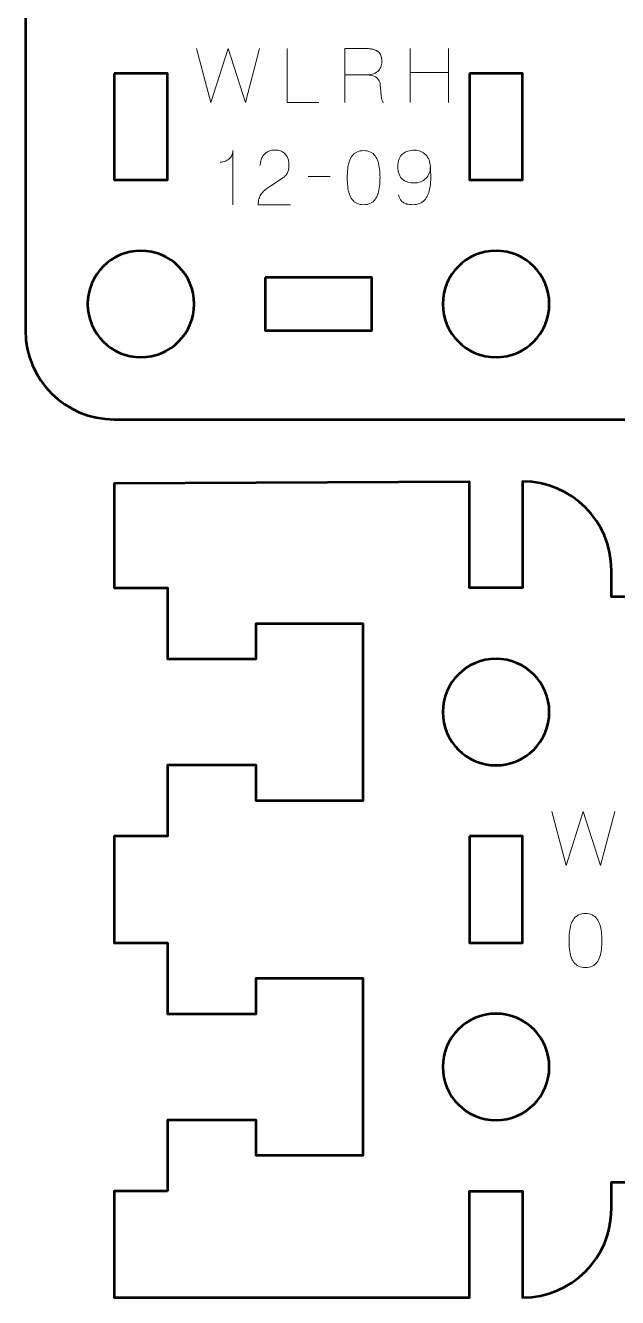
# Model space of a CAD drawing. Header units: centimetres. Extents: x -26.1 to 5.1, y -32.2 to 2.5.
# Drawn here: x -26.15 to -22.82, y -27.33 to -20.15 of the extents above; entities that cross this region are included whole.
import ezdxf

# ---------------------------------------------------------------- set-up
doc = ezdxf.new("R2010")
doc.units = ezdxf.units.CM
doc.header["$MEASUREMENT"] = 0
doc.layers.add('Layer 1', color=7, linetype='Continuous')

msp = doc.modelspace()

# ---------------------------------------------------------------- linework, layer by layer
at = {"layer": 'Layer 1', "color": 114, "lineweight": 53}
for points, knots in [([(-18.15001, -15.07498), (-18.15001, -15.07498), (-18.15001, -5.57495), (-18.15001, -5.57495), (-18.15001, -5.57495), (-18.15001, -5.29798), (-17.92692, -5.07499), (-17.64992, -5.07499), (-17.64992, -5.07499), (-17.64992, -5.07499), (-15.09999, -5.07499), (-15.09999, -5.07499), (-15.09999, -5.07499), (-15.09999, -5.07499), (-15.09999, -8.72499), (-15.09999, -8.72499), (-15.09999, -8.72499), (-15.09999, -9.05631), (-14.83131, -9.32499), (-14.49999, -9.32499), (-14.49999, -9.32499), (-14.16867, -9.32499), (-13.89999, -9.05631), (-13.89999, -8.72499), (-13.89999, -8.72499), (-13.89999, -8.72499), (-13.89999, -5.07499), (-13.89999, -5.07499), (-13.89999, -5.07499), (-13.89999, -5.07499), (-11.34995, -5.07499), (-11.34995, -5.07499), (-11.34995, -5.07499), (-11.07298, -5.07499), (-10.84999, -5.29798), (-10.84999, -5.57495), (-10.84999, -5.57495), (-10.84999, -5.57495), (-10.84999, -15.07498), (-10.84999, -15.07498), (-10.84999, -15.07498), (-10.84999, -15.07498), (-3.34996, -15.07498), (-3.34996, -15.07498), (-3.34996, -15.07498), (-3.07299, -15.07498), (-2.85, -15.29807), (-2.85, -15.57507), (-2.85, -15.57507), (-2.85, -15.57507), (-2.85, -21.87504), (-2.85, -21.87504), (-2.85, -21.87504), (-2.85, -22.15201), (-3.07299, -22.375), (-3.34996, -22.375), (-3.34996, -22.375), (-3.34996, -22.375), (-25.64989, -22.375), (-25.64989, -22.375), (-25.64989, -22.375), (-25.92689, -22.375), (-26.14999, -22.15201), (-26.14999, -21.87504), (-26.14999, -21.87504), (-26.14999, -21.87504), (-26.14999, -15.57507), (-26.14999, -15.57507), (-26.14999, -15.57507), (-26.14999, -15.29807), (-25.92689, -15.07498), (-25.64989, -15.07498), (-25.64989, -15.07498), (-25.64989, -15.07498), (-18.15001, -15.07498), (-18.15001, -15.07498)], [0, 0, 0, 0, 0.0526316, 0.0526316, 0.0526316, 0.0526316, 0.1052632, 0.1052632, 0.1052632, 0.1052632, 0.1578947, 0.1578947, 0.1578947, 0.1578947, 0.2105263, 0.2105263, 0.2105263, 0.2105263, 0.2631579, 0.2631579, 0.2631579, 0.2631579, 0.3157895, 0.3157895, 0.3157895, 0.3157895, 0.3684211, 0.3684211, 0.3684211, 0.3684211, 0.4210526, 0.4210526, 0.4210526, 0.4210526, 0.4736842, 0.4736842, 0.4736842, 0.4736842, 0.5263158, 0.5263158, 0.5263158, 0.5263158, 0.5789474, 0.5789474, 0.5789474, 0.5789474, 0.6315789, 0.6315789, 0.6315789, 0.6315789, 0.6842105, 0.6842105, 0.6842105, 0.6842105, 0.7368421, 0.7368421, 0.7368421, 0.7368421, 0.7894737, 0.7894737, 0.7894737, 0.7894737, 0.8421053, 0.8421053, 0.8421053, 0.8421053, 0.8947368, 0.8947368, 0.8947368, 0.8947368, 0.9473684, 0.9473684, 0.9473684, 0.9473684, 1, 1, 1, 1]), ([(-25.34997, -26.72503), (-25.34997, -26.72503), (-25.34998, -26.32503), (-25.34998, -26.32503), (-25.34998, -26.32503), (-25.34998, -26.32503), (-24.84997, -26.32503), (-24.84997, -26.32503), (-24.84997, -26.32503), (-24.84997, -26.32503), (-24.84996, -26.52503), (-24.84996, -26.52503), (-24.84996, -26.52503), (-24.84996, -26.52503), (-24.24997, -26.52503), (-24.24997, -26.52503), (-24.24997, -26.52503), (-24.24997, -26.1417), (-24.24997, -25.90836), (-24.24997, -25.52503), (-24.24997, -25.52503), (-24.24997, -25.52503), (-24.84996, -25.52503), (-24.84996, -25.52503), (-24.84996, -25.52503), (-24.84996, -25.52503), (-24.84997, -25.72503), (-24.84997, -25.72503), (-24.84997, -25.72503), (-24.84997, -25.72503), (-25.34997, -25.72503), (-25.34997, -25.72503), (-25.34997, -25.72503), (-25.34997, -25.72503), (-25.34997, -25.32503), (-25.34997, -25.32503), (-25.34997, -25.32503), (-25.34997, -25.32503), (-25.64997, -25.32503), (-25.64997, -25.32503), (-25.64997, -25.32503), (-25.64997, -25.32503), (-25.64997, -24.72503), (-25.64997, -24.72503), (-25.64997, -24.72503), (-25.64997, -24.72503), (-25.34997, -24.72503), (-25.34997, -24.72503), (-25.34997, -24.72503), (-25.34997, -24.72503), (-25.34998, -24.32503), (-25.34998, -24.32503), (-25.34998, -24.32503), (-25.34998, -24.32503), (-24.84997, -24.32503), (-24.84997, -24.32503), (-24.84997, -24.32503), (-24.84997, -24.32503), (-24.84996, -24.52503), (-24.84996, -24.52503), (-24.84996, -24.52503), (-24.84996, -24.52503), (-24.24997, -24.52503), (-24.24997, -24.52503), (-24.24997, -24.52503), (-24.24997, -24.1417), (-24.24997, -23.90836), (-24.24997, -23.52503), (-24.24997, -23.52503), (-24.24997, -23.52503), (-24.84996, -23.52503), (-24.84996, -23.52503), (-24.84996, -23.52503), (-24.84996, -23.52503), (-24.84997, -23.72503), (-24.84997, -23.72503), (-24.84997, -23.72503), (-24.84997, -23.72503), (-25.34997, -23.72503), (-25.34997, -23.72503), (-25.34997, -23.72503), (-25.34997, -23.72503), (-25.34997, -23.32503), (-25.34997, -23.32503), (-25.34997, -23.32503), (-25.34997, -23.32503), (-25.64997, -23.32503), (-25.64997, -23.32503), (-25.64997, -23.32503), (-25.64997, -23.32503), (-25.64997, -22.73753), (-25.64997, -22.73753), (-25.64997, -22.73753), (-25.64997, -22.73753), (-23.64997, -22.72691), (-23.64997, -22.72691), (-23.64997, -22.72691), (-23.64997, -22.72691), (-23.64997, -23.32503), (-23.64997, -23.32503), (-23.64997, -23.32503), (-23.64997, -23.32503), (-23.34997, -23.32503), (-23.34997, -23.32503), (-23.34997, -23.32503), (-23.34997, -23.32503), (-23.34997, -22.72503), (-23.34997, -22.72503), (-23.34997, -22.72503), (-23.07388, -22.72503), (-22.84997, -22.94894), (-22.84997, -23.22503), (-22.84997, -23.22503), (-22.84997, -23.22503), (-22.84997, -23.375), (-22.84997, -23.375), (-22.84997, -23.375), (-22.84997, -23.375), (-14.14999, -23.375), (-14.14999, -23.375), (-14.14999, -23.375), (-14.14999, -23.375), (-14.14999, -23.22503), (-14.14999, -23.22503), (-14.14999, -23.22503), (-14.14999, -22.94894), (-13.92608, -22.72503), (-13.64999, -22.72503), (-13.64999, -22.72503), (-13.64999, -22.72503), (-13.64999, -23.32503), (-13.64999, -23.32503), (-13.64999, -23.32503), (-13.64999, -23.32503), (-13.34999, -23.32503), (-13.34999, -23.32503), (-13.34999, -23.32503), (-13.34999, -23.32503), (-13.34999, -22.72503), (-13.34999, -22.72503), (-13.34999, -22.72503), (-13.34999, -22.72503), (-11.64998, -22.72503), (-11.64998, -22.72503), (-11.64998, -22.72503), (-11.64998, -22.72503), (-11.64999, -22.72503), (-11.64999, -22.72503), (-11.64999, -22.72503), (-11.64999, -22.72503), (-11.34999, -22.72503), (-11.34999, -22.72503), (-11.34999, -22.72503), (-11.34999, -22.72503), (-11.34999, -23.32503), (-11.34999, -23.32503), (-11.34999, -23.32503), (-11.34999, -23.32503), (-11.64999, -23.32503), (-11.64999, -23.32503), (-11.64999, -23.32503), (-11.64999, -23.32503), (-11.64998, -23.72503), (-11.64998, -23.72503), (-11.64998, -23.72503), (-11.64998, -23.72503), (-12.14999, -23.72503), (-12.14999, -23.72503), (-12.14999, -23.72503), (-12.14999, -23.72503), (-12.15, -23.52503), (-12.15, -23.52503), (-12.15, -23.52503), (-12.15, -23.52503), (-12.74999, -23.52503), (-12.74999, -23.52503), (-12.74999, -23.52503), (-12.74999, -23.90836), (-12.74999, -24.1417), (-12.74999, -24.52503), (-12.74999, -24.52503), (-12.74999, -24.52503), (-12.15, -24.52503), (-12.15, -24.52503), (-12.15, -24.52503), (-12.15, -24.52503), (-12.14999, -24.32503), (-12.14999, -24.32503), (-12.14999, -24.32503), (-12.14999, -24.32503), (-11.64999, -24.32503), (-11.64999, -24.32503), (-11.64999, -24.32503), (-11.64999, -24.32503), (-11.64999, -24.72503), (-11.64999, -24.72503), (-11.64999, -24.72503), (-11.64999, -24.72503), (-11.34999, -24.72503), (-11.34999, -24.72503), (-11.34999, -24.72503), (-11.34999, -24.72503), (-11.34999, -25.32503), (-11.34999, -25.32503), (-11.34999, -25.32503), (-11.34999, -25.32503), (-11.64999, -25.32503), (-11.64999, -25.32503), (-11.64999, -25.32503), (-11.64999, -25.32503), (-11.64998, -25.72503), (-11.64998, -25.72503), (-11.64998, -25.72503), (-11.64998, -25.72503), (-12.14999, -25.72503), (-12.14999, -25.72503), (-12.14999, -25.72503), (-12.14999, -25.72503), (-12.15, -25.52503), (-12.15, -25.52503), (-12.15, -25.52503), (-12.15, -25.52503), (-12.74999, -25.52503), (-12.74999, -25.52503), (-12.74999, -25.52503), (-12.74999, -25.90836), (-12.74999, -26.1417), (-12.74999, -26.52503), (-12.74999, -26.52503), (-12.74999, -26.52503), (-12.15, -26.52503), (-12.15, -26.52503), (-12.15, -26.52503), (-12.15, -26.52503), (-12.14999, -26.32503), (-12.14999, -26.32503), (-12.14999, -26.32503), (-12.14999, -26.32503), (-11.64999, -26.32503), (-11.64999, -26.32503), (-11.64999, -26.32503), (-11.64999, -26.32503), (-11.64999, -26.72503), (-11.64999, -26.72503), (-11.64999, -26.72503), (-11.64999, -26.72503), (-11.34999, -26.72503), (-11.34999, -26.72503), (-11.34999, -26.72503), (-11.34999, -26.72503), (-11.34999, -27.31253), (-11.34999, -27.31253), (-11.34999, -27.31253), (-11.34999, -27.31253), (-13.34999, -27.32315), (-13.34999, -27.32315), (-13.34999, -27.32315), (-13.34999, -27.32315), (-13.34999, -26.72503), (-13.34999, -26.72503), (-13.34999, -26.72503), (-13.34999, -26.72503), (-13.64999, -26.72503), (-13.64999, -26.72503), (-13.64999, -26.72503), (-13.64999, -26.72503), (-13.64999, -27.32503), (-13.64999, -27.32503), (-13.64999, -27.32503), (-13.92608, -27.32503), (-14.14999, -27.10112), (-14.14999, -26.82503), (-14.14999, -26.82503), (-14.14999, -26.82503), (-14.14999, -26.67498), (-14.14999, -26.67498), (-14.14999, -26.67498), (-14.14999, -26.67498), (-22.84997, -26.67498), (-22.84997, -26.67498), (-22.84997, -26.67498), (-22.84997, -26.67498), (-22.84997, -26.82503), (-22.84997, -26.82503), (-22.84997, -26.82503), (-22.84997, -27.10112), (-23.07388, -27.32503), (-23.34997, -27.32503), (-23.34997, -27.32503), (-23.34997, -27.32503), (-23.34997, -26.72503), (-23.34997, -26.72503), (-23.34997, -26.72503), (-23.34997, -26.72503), (-23.64997, -26.72503), (-23.64997, -26.72503), (-23.64997, -26.72503), (-23.64997, -26.72503), (-23.64997, -27.32503), (-23.64997, -27.32503), (-23.64997, -27.32503), (-23.64997, -27.32503), (-25.34998, -27.32503), (-25.34998, -27.32503), (-25.34998, -27.32503), (-25.34998, -27.32503), (-25.34997, -27.32503), (-25.34997, -27.32503), (-25.34997, -27.32503), (-25.34997, -27.32503), (-25.64997, -27.32503), (-25.64997, -27.32503), (-25.64997, -27.32503), (-25.64997, -27.32503), (-25.64997, -26.72503), (-25.64997, -26.72503), (-25.64997, -26.72503), (-25.64997, -26.72503), (-25.34997, -26.72503), (-25.34997, -26.72503)], [0, 0, 0, 0, 0.0125, 0.0125, 0.0125, 0.0125, 0.025, 0.025, 0.025, 0.025, 0.0375, 0.0375, 0.0375, 0.0375, 0.05, 0.05, 0.05, 0.05, 0.0625, 0.0625, 0.0625, 0.0625, 0.075, 0.075, 0.075, 0.075, 0.0875, 0.0875, 0.0875, 0.0875, 0.1, 0.1, 0.1, 0.1, 0.1125, 0.1125, 0.1125, 0.1125, 0.125, 0.125, 0.125, 0.125, 0.1375, 0.1375, 0.1375, 0.1375, 0.15, 0.15, 0.15, 0.15, 0.1625, 0.1625, 0.1625, 0.1625, 0.175, 0.175, 0.175, 0.175, 0.1875, 0.1875, 0.1875, 0.1875, 0.2, 0.2, 0.2, 0.2, 0.2125, 0.2125, 0.2125, 0.2125, 0.225, 0.225, 0.225, 0.225, 0.2375, 0.2375, 0.2375, 0.2375, 0.25, 0.25, 0.25, 0.25, 0.2625, 0.2625, 0.2625, 0.2625, 0.275, 0.275, 0.275, 0.275, 0.2875, 0.2875, 0.2875, 0.2875, 0.3, 0.3, 0.3, 0.3, 0.3125, 0.3125, 0.3125, 0.3125, 0.325, 0.325, 0.325, 0.325, 0.3375, 0.3375, 0.3375, 0.3375, 0.35, 0.35, 0.35, 0.35, 0.3625, 0.3625, 0.3625, 0.3625, 0.375, 0.375, 0.375, 0.375, 0.3875, 0.3875, 0.3875, 0.3875, 0.4, 0.4, 0.4, 0.4, 0.4125, 0.4125, 0.4125, 0.4125, 0.425, 0.425, 0.425, 0.425, 0.4375, 0.4375, 0.4375, 0.4375, 0.45, 0.45, 0.45, 0.45, 0.4625, 0.4625, 0.4625, 0.4625, 0.475, 0.475, 0.475, 0.475, 0.4875, 0.4875, 0.4875, 0.4875, 0.5, 0.5, 0.5, 0.5, 0.5125, 0.5125, 0.5125, 0.5125, 0.525, 0.525, 0.525, 0.525, 0.5375, 0.5375, 0.5375, 0.5375, 0.55, 0.55, 0.55, 0.55, 0.5625, 0.5625, 0.5625, 0.5625, 0.575, 0.575, 0.575, 0.575, 0.5875, 0.5875, 0.5875, 0.5875, 0.6, 0.6, 0.6, 0.6, 0.6125, 0.6125, 0.6125, 0.6125, 0.625, 0.625, 0.625, 0.625, 0.6375, 0.6375, 0.6375, 0.6375, 0.65, 0.65, 0.65, 0.65, 0.6625, 0.6625, 0.6625, 0.6625, 0.675, 0.675, 0.675, 0.675, 0.6875, 0.6875, 0.6875, 0.6875, 0.7, 0.7, 0.7, 0.7, 0.7125, 0.7125, 0.7125, 0.7125, 0.725, 0.725, 0.725, 0.725, 0.7375, 0.7375, 0.7375, 0.7375, 0.75, 0.75, 0.75, 0.75, 0.7625, 0.7625, 0.7625, 0.7625, 0.775, 0.775, 0.775, 0.775, 0.7875, 0.7875, 0.7875, 0.7875, 0.8, 0.8, 0.8, 0.8, 0.8125, 0.8125, 0.8125, 0.8125, 0.825, 0.825, 0.825, 0.825, 0.8375, 0.8375, 0.8375, 0.8375, 0.85, 0.85, 0.85, 0.85, 0.8625, 0.8625, 0.8625, 0.8625, 0.875, 0.875, 0.875, 0.875, 0.8875, 0.8875, 0.8875, 0.8875, 0.9, 0.9, 0.9, 0.9, 0.9125, 0.9125, 0.9125, 0.9125, 0.925, 0.925, 0.925, 0.925, 0.9375, 0.9375, 0.9375, 0.9375, 0.95, 0.95, 0.95, 0.95, 0.9625, 0.9625, 0.9625, 0.9625, 0.975, 0.975, 0.975, 0.975, 0.9875, 0.9875, 0.9875, 0.9875, 1, 1, 1, 1])]:
    msp.add_open_spline(points, degree=3, knots=knots, dxfattribs=at)
at = {"layer": 'Layer 1', "color": 30, "lineweight": 9}
for points, knots in [([(-25.18596, -20.28467), (-25.18596, -20.28467), (-25.10553, -20.58989), (-25.10553, -20.58989), (-25.10553, -20.58989), (-25.10553, -20.58989), (-25.00859, -20.28467), (-25.00859, -20.28467), (-25.00859, -20.28467), (-25.00859, -20.28467), (-24.91164, -20.58989), (-24.91164, -20.58989), (-24.91164, -20.58989), (-24.91164, -20.58989), (-24.83121, -20.28467), (-24.83121, -20.28467), (-24.83121, -20.28467), (-24.83121, -20.28467), (-24.91164, -20.58989), (-24.91164, -20.58989), (-24.91164, -20.58989), (-24.91164, -20.58989), (-25.00859, -20.28467), (-25.00859, -20.28467), (-25.00859, -20.28467), (-25.00859, -20.28467), (-25.10553, -20.58989), (-25.10553, -20.58989), (-25.10553, -20.58989), (-25.10553, -20.58989), (-25.18596, -20.28467), (-25.18596, -20.28467)], [0, 0, 0, 0, 0.125, 0.125, 0.125, 0.125, 0.25, 0.25, 0.25, 0.25, 0.375, 0.375, 0.375, 0.375, 0.5, 0.5, 0.5, 0.5, 0.625, 0.625, 0.625, 0.625, 0.75, 0.75, 0.75, 0.75, 0.875, 0.875, 0.875, 0.875, 1, 1, 1, 1]), ([(-24.49847, -20.58989), (-24.49847, -20.58989), (-24.67669, -20.58989), (-24.67669, -20.58989), (-24.67669, -20.58989), (-24.67669, -20.58989), (-24.67669, -20.28467), (-24.67669, -20.28467), (-24.67669, -20.28467), (-24.67669, -20.28467), (-24.67669, -20.58989), (-24.67669, -20.58989), (-24.67669, -20.58989), (-24.67669, -20.58989), (-24.49847, -20.58989), (-24.49847, -20.58989)], [0, 0, 0, 0, 0.25, 0.25, 0.25, 0.25, 0.5, 0.5, 0.5, 0.5, 0.75, 0.75, 0.75, 0.75, 1, 1, 1, 1]), ([(-24.35073, -20.58989), (-24.35073, -20.58989), (-24.35073, -20.28467), (-24.35073, -20.28467), (-24.35073, -20.28467), (-24.35073, -20.28467), (-24.23939, -20.28467), (-24.23939, -20.28467), (-24.23939, -20.28467), (-24.22387, -20.28467), (-24.21061, -20.28573), (-24.19967, -20.28777), (-24.19967, -20.28777), (-24.18867, -20.28982), (-24.17956, -20.29278), (-24.17237, -20.29666), (-24.17237, -20.29666), (-24.16517, -20.30054), (-24.15953, -20.30527), (-24.15536, -20.31084), (-24.15536, -20.31084), (-24.15113, -20.31635), (-24.14817, -20.32263), (-24.14626, -20.32961), (-24.14626, -20.32961), (-24.14436, -20.3366), (-24.14323, -20.34415), (-24.14288, -20.3524), (-24.14288, -20.3524), (-24.14238, -20.36277), (-24.14351, -20.37279), (-24.14619, -20.38246), (-24.14619, -20.38246), (-24.14894, -20.39219), (-24.15367, -20.40087), (-24.16037, -20.40863), (-24.16037, -20.40863), (-24.16715, -20.4164), (-24.17625, -20.42253), (-24.18782, -20.42712), (-24.18782, -20.42712), (-24.19939, -20.43164), (-24.21371, -20.43403), (-24.23093, -20.4341), (-24.23093, -20.4341), (-24.23093, -20.4341), (-24.35073, -20.4341), (-24.35073, -20.4341), (-24.35073, -20.4341), (-24.35073, -20.4341), (-24.23093, -20.4341), (-24.23093, -20.4341), (-24.23093, -20.4341), (-24.21407, -20.43403), (-24.19988, -20.43164), (-24.18838, -20.42712), (-24.18838, -20.42712), (-24.17688, -20.42253), (-24.16771, -20.4164), (-24.16087, -20.40863), (-24.16087, -20.40863), (-24.15402, -20.40087), (-24.14923, -20.39219), (-24.1464, -20.38246), (-24.1464, -20.38246), (-24.14358, -20.37279), (-24.14238, -20.36277), (-24.14288, -20.3524), (-24.14288, -20.3524), (-24.1433, -20.3421), (-24.14506, -20.33279), (-24.14817, -20.32446), (-24.14817, -20.32446), (-24.1512, -20.31621), (-24.15628, -20.30908), (-24.16334, -20.30315), (-24.16334, -20.30315), (-24.17039, -20.29723), (-24.18013, -20.29264), (-24.19248, -20.28947), (-24.19248, -20.28947), (-24.20482, -20.28629), (-24.22049, -20.28467), (-24.23939, -20.28467), (-24.23939, -20.28467), (-24.23939, -20.28467), (-24.35073, -20.28467), (-24.35073, -20.28467), (-24.35073, -20.28467), (-24.35073, -20.28467), (-24.35073, -20.58989), (-24.35073, -20.58989)], [0, 0, 0, 0, 0.0434783, 0.0434783, 0.0434783, 0.0434783, 0.0869565, 0.0869565, 0.0869565, 0.0869565, 0.1304348, 0.1304348, 0.1304348, 0.1304348, 0.173913, 0.173913, 0.173913, 0.173913, 0.2173913, 0.2173913, 0.2173913, 0.2173913, 0.2608696, 0.2608696, 0.2608696, 0.2608696, 0.3043478, 0.3043478, 0.3043478, 0.3043478, 0.3478261, 0.3478261, 0.3478261, 0.3478261, 0.3913043, 0.3913043, 0.3913043, 0.3913043, 0.4347826, 0.4347826, 0.4347826, 0.4347826, 0.4782609, 0.4782609, 0.4782609, 0.4782609, 0.5217391, 0.5217391, 0.5217391, 0.5217391, 0.5652174, 0.5652174, 0.5652174, 0.5652174, 0.6086957, 0.6086957, 0.6086957, 0.6086957, 0.6521739, 0.6521739, 0.6521739, 0.6521739, 0.6956522, 0.6956522, 0.6956522, 0.6956522, 0.7391304, 0.7391304, 0.7391304, 0.7391304, 0.7826087, 0.7826087, 0.7826087, 0.7826087, 0.826087, 0.826087, 0.826087, 0.826087, 0.8695652, 0.8695652, 0.8695652, 0.8695652, 0.9130435, 0.9130435, 0.9130435, 0.9130435, 0.9565217, 0.9565217, 0.9565217, 0.9565217, 1, 1, 1, 1]), ([(-23.9837, -20.58989), (-23.9837, -20.58989), (-23.9837, -20.42098), (-23.9837, -20.42098), (-23.9837, -20.42098), (-23.9837, -20.42098), (-23.76823, -20.42098), (-23.76823, -20.42098), (-23.76823, -20.42098), (-23.76823, -20.42098), (-23.76823, -20.58989), (-23.76823, -20.58989), (-23.76823, -20.58989), (-23.76823, -20.58989), (-23.76823, -20.28509), (-23.76823, -20.28509), (-23.76823, -20.28509), (-23.76823, -20.28509), (-23.76823, -20.42098), (-23.76823, -20.42098), (-23.76823, -20.42098), (-23.76823, -20.42098), (-23.9837, -20.42098), (-23.9837, -20.42098), (-23.9837, -20.42098), (-23.9837, -20.42098), (-23.9837, -20.28509), (-23.9837, -20.28509), (-23.9837, -20.28509), (-23.9837, -20.28509), (-23.9837, -20.58989), (-23.9837, -20.58989)], [0, 0, 0, 0, 0.125, 0.125, 0.125, 0.125, 0.25, 0.25, 0.25, 0.25, 0.375, 0.375, 0.375, 0.375, 0.5, 0.5, 0.5, 0.5, 0.625, 0.625, 0.625, 0.625, 0.75, 0.75, 0.75, 0.75, 0.875, 0.875, 0.875, 0.875, 1, 1, 1, 1]), ([(-24.13356, -20.58989), (-24.13638, -20.58784), (-24.1385, -20.58537), (-24.14005, -20.58248), (-24.14005, -20.58248), (-24.14161, -20.57959), (-24.14266, -20.5767), (-24.1433, -20.57387), (-24.1433, -20.57387), (-24.14386, -20.57112), (-24.14415, -20.56879), (-24.14415, -20.56703), (-24.14415, -20.56703), (-24.14415, -20.56703), (-24.15177, -20.48998), (-24.15177, -20.48998), (-24.15177, -20.48998), (-24.15261, -20.47891), (-24.15586, -20.46917), (-24.16143, -20.46084), (-24.16143, -20.46084), (-24.16708, -20.45245), (-24.17512, -20.44596), (-24.1857, -20.44123), (-24.1857, -20.44123), (-24.19622, -20.43657), (-24.20934, -20.43418), (-24.225, -20.4341), (-24.225, -20.4341), (-24.20934, -20.43418), (-24.19622, -20.43657), (-24.1857, -20.44123), (-24.1857, -20.44123), (-24.17512, -20.44596), (-24.16708, -20.45245), (-24.16143, -20.46084), (-24.16143, -20.46084), (-24.15586, -20.46917), (-24.15261, -20.47891), (-24.15177, -20.48998), (-24.15177, -20.48998), (-24.15177, -20.48998), (-24.14415, -20.56703), (-24.14415, -20.56703), (-24.14415, -20.56703), (-24.14415, -20.56879), (-24.14386, -20.57112), (-24.1433, -20.57387), (-24.1433, -20.57387), (-24.14266, -20.5767), (-24.14161, -20.57959), (-24.14005, -20.58248), (-24.14005, -20.58248), (-24.1385, -20.58537), (-24.13638, -20.58784), (-24.13356, -20.58989)], [0, 0, 0, 0, 0.0714286, 0.0714286, 0.0714286, 0.0714286, 0.1428571, 0.1428571, 0.1428571, 0.1428571, 0.2142857, 0.2142857, 0.2142857, 0.2142857, 0.2857143, 0.2857143, 0.2857143, 0.2857143, 0.3571429, 0.3571429, 0.3571429, 0.3571429, 0.4285714, 0.4285714, 0.4285714, 0.4285714, 0.5, 0.5, 0.5, 0.5, 0.5714286, 0.5714286, 0.5714286, 0.5714286, 0.6428571, 0.6428571, 0.6428571, 0.6428571, 0.7142857, 0.7142857, 0.7142857, 0.7142857, 0.7857143, 0.7857143, 0.7857143, 0.7857143, 0.8571429, 0.8571429, 0.8571429, 0.8571429, 0.9285714, 0.9285714, 0.9285714, 0.9285714, 1, 1, 1, 1]), ([(-24.98169, -21.1652), (-24.98169, -21.1652), (-24.98169, -20.85998), (-24.98169, -20.85998), (-24.98169, -20.85998), (-24.98176, -20.87035), (-24.9836, -20.87924), (-24.98713, -20.88665), (-24.98713, -20.88665), (-24.99058, -20.89413), (-24.99517, -20.90027), (-25.00081, -20.9052), (-25.00081, -20.9052), (-25.00646, -20.91014), (-25.01253, -20.91409), (-25.01902, -20.91706), (-25.01902, -20.91706), (-25.02551, -20.91995), (-25.03179, -20.92214), (-25.03786, -20.92348), (-25.03786, -20.92348), (-25.04399, -20.92489), (-25.04922, -20.92574), (-25.05366, -20.92602), (-25.05366, -20.92602), (-25.04922, -20.92574), (-25.04399, -20.92489), (-25.03786, -20.92348), (-25.03786, -20.92348), (-25.03179, -20.92214), (-25.02551, -20.91995), (-25.01902, -20.91706), (-25.01902, -20.91706), (-25.01253, -20.91409), (-25.00646, -20.91014), (-25.00081, -20.9052), (-25.00081, -20.9052), (-24.99517, -20.90027), (-24.99058, -20.89413), (-24.98713, -20.88665), (-24.98713, -20.88665), (-24.9836, -20.87924), (-24.98176, -20.87035), (-24.98169, -20.85998), (-24.98169, -20.85998), (-24.98169, -20.85998), (-24.98169, -21.1652), (-24.98169, -21.1652)], [0, 0, 0, 0, 0.0833333, 0.0833333, 0.0833333, 0.0833333, 0.1666667, 0.1666667, 0.1666667, 0.1666667, 0.25, 0.25, 0.25, 0.25, 0.3333333, 0.3333333, 0.3333333, 0.3333333, 0.4166667, 0.4166667, 0.4166667, 0.4166667, 0.5, 0.5, 0.5, 0.5, 0.5833333, 0.5833333, 0.5833333, 0.5833333, 0.6666667, 0.6666667, 0.6666667, 0.6666667, 0.75, 0.75, 0.75, 0.75, 0.8333333, 0.8333333, 0.8333333, 0.8333333, 0.9166667, 0.9166667, 0.9166667, 0.9166667, 1, 1, 1, 1]), ([(-24.65785, -21.1652), (-24.65785, -21.1652), (-24.83946, -21.1652), (-24.83946, -21.1652), (-24.83946, -21.1652), (-24.83911, -21.15292), (-24.83756, -21.14206), (-24.83494, -21.13274), (-24.83494, -21.13274), (-24.83226, -21.12343), (-24.82867, -21.11525), (-24.82422, -21.10819), (-24.82422, -21.10819), (-24.8197, -21.10114), (-24.81455, -21.09486), (-24.8087, -21.08935), (-24.8087, -21.08935), (-24.80284, -21.08378), (-24.79656, -21.0787), (-24.78979, -21.0739), (-24.78979, -21.0739), (-24.78302, -21.06917), (-24.77603, -21.06445), (-24.76876, -21.05979), (-24.76876, -21.05979), (-24.76876, -21.05979), (-24.69637, -21.01153), (-24.69637, -21.01153), (-24.69637, -21.01153), (-24.68897, -21.00631), (-24.68318, -21.0006), (-24.67909, -20.99446), (-24.67909, -20.99446), (-24.67493, -20.98832), (-24.67203, -20.98183), (-24.67027, -20.97498), (-24.67027, -20.97498), (-24.66858, -20.96821), (-24.66752, -20.96123), (-24.66717, -20.95417), (-24.66717, -20.95417), (-24.66681, -20.94704), (-24.66667, -20.93992), (-24.66674, -20.93279), (-24.66674, -20.93279), (-24.66674, -20.92694), (-24.66752, -20.92066), (-24.66907, -20.91388), (-24.66907, -20.91388), (-24.67069, -20.90718), (-24.67323, -20.90048), (-24.67683, -20.89385), (-24.67683, -20.89385), (-24.68043, -20.88721), (-24.68523, -20.88115), (-24.69122, -20.87564), (-24.69122, -20.87564), (-24.69722, -20.87021), (-24.70463, -20.86584), (-24.71345, -20.86252), (-24.71345, -20.86252), (-24.72227, -20.8592), (-24.73264, -20.85751), (-24.74463, -20.85744), (-24.74463, -20.85744), (-24.7567, -20.85751), (-24.76735, -20.8592), (-24.77653, -20.86245), (-24.77653, -20.86245), (-24.7857, -20.86569), (-24.79353, -20.87021), (-24.80002, -20.87592), (-24.80002, -20.87592), (-24.80651, -20.88164), (-24.81173, -20.88827), (-24.81582, -20.89568), (-24.81582, -20.89568), (-24.81992, -20.90309), (-24.82288, -20.91099), (-24.82478, -20.91932), (-24.82478, -20.91932), (-24.82669, -20.92764), (-24.82761, -20.93611), (-24.82761, -20.94465), (-24.82761, -20.94465), (-24.82761, -20.93611), (-24.82669, -20.92764), (-24.82478, -20.91932), (-24.82478, -20.91932), (-24.82288, -20.91099), (-24.81992, -20.90309), (-24.81582, -20.89568), (-24.81582, -20.89568), (-24.81173, -20.88827), (-24.80651, -20.88164), (-24.80002, -20.87592), (-24.80002, -20.87592), (-24.79353, -20.87021), (-24.7857, -20.86569), (-24.77653, -20.86245), (-24.77653, -20.86245), (-24.76735, -20.8592), (-24.7567, -20.85751), (-24.74463, -20.85744), (-24.74463, -20.85744), (-24.73264, -20.85751), (-24.72227, -20.8592), (-24.71345, -20.86252), (-24.71345, -20.86252), (-24.70463, -20.86584), (-24.69722, -20.87021), (-24.69122, -20.87564), (-24.69122, -20.87564), (-24.68523, -20.88115), (-24.68043, -20.88721), (-24.67683, -20.89385), (-24.67683, -20.89385), (-24.67323, -20.90048), (-24.67069, -20.90718), (-24.66907, -20.91388), (-24.66907, -20.91388), (-24.66752, -20.92066), (-24.66674, -20.92694), (-24.66674, -20.93279), (-24.66674, -20.93279), (-24.66667, -20.93992), (-24.66681, -20.94704), (-24.66717, -20.95417), (-24.66717, -20.95417), (-24.66752, -20.96123), (-24.66858, -20.96821), (-24.67027, -20.97498), (-24.67027, -20.97498), (-24.67203, -20.98183), (-24.67493, -20.98832), (-24.67909, -20.99446), (-24.67909, -20.99446), (-24.68318, -21.0006), (-24.68897, -21.00631), (-24.69637, -21.01153), (-24.69637, -21.01153), (-24.69637, -21.01153), (-24.76876, -21.05979), (-24.76876, -21.05979), (-24.76876, -21.05979), (-24.77603, -21.06445), (-24.78302, -21.06917), (-24.78979, -21.0739), (-24.78979, -21.0739), (-24.79656, -21.0787), (-24.80284, -21.08378), (-24.8087, -21.08935), (-24.8087, -21.08935), (-24.81455, -21.09486), (-24.8197, -21.10114), (-24.82422, -21.10819), (-24.82422, -21.10819), (-24.82867, -21.11525), (-24.83226, -21.12343), (-24.83494, -21.13274), (-24.83494, -21.13274), (-24.83756, -21.14206), (-24.83911, -21.15292), (-24.83946, -21.1652), (-24.83946, -21.1652), (-24.83946, -21.1652), (-24.65785, -21.1652), (-24.65785, -21.1652)], [0, 0, 0, 0, 0.0238095, 0.0238095, 0.0238095, 0.0238095, 0.047619, 0.047619, 0.047619, 0.047619, 0.0714286, 0.0714286, 0.0714286, 0.0714286, 0.0952381, 0.0952381, 0.0952381, 0.0952381, 0.1190476, 0.1190476, 0.1190476, 0.1190476, 0.1428571, 0.1428571, 0.1428571, 0.1428571, 0.1666667, 0.1666667, 0.1666667, 0.1666667, 0.1904762, 0.1904762, 0.1904762, 0.1904762, 0.2142857, 0.2142857, 0.2142857, 0.2142857, 0.2380952, 0.2380952, 0.2380952, 0.2380952, 0.2619048, 0.2619048, 0.2619048, 0.2619048, 0.2857143, 0.2857143, 0.2857143, 0.2857143, 0.3095238, 0.3095238, 0.3095238, 0.3095238, 0.3333333, 0.3333333, 0.3333333, 0.3333333, 0.3571429, 0.3571429, 0.3571429, 0.3571429, 0.3809524, 0.3809524, 0.3809524, 0.3809524, 0.4047619, 0.4047619, 0.4047619, 0.4047619, 0.4285714, 0.4285714, 0.4285714, 0.4285714, 0.452381, 0.452381, 0.452381, 0.452381, 0.4761905, 0.4761905, 0.4761905, 0.4761905, 0.5, 0.5, 0.5, 0.5, 0.5238095, 0.5238095, 0.5238095, 0.5238095, 0.547619, 0.547619, 0.547619, 0.547619, 0.5714286, 0.5714286, 0.5714286, 0.5714286, 0.5952381, 0.5952381, 0.5952381, 0.5952381, 0.6190476, 0.6190476, 0.6190476, 0.6190476, 0.6428571, 0.6428571, 0.6428571, 0.6428571, 0.6666667, 0.6666667, 0.6666667, 0.6666667, 0.6904762, 0.6904762, 0.6904762, 0.6904762, 0.7142857, 0.7142857, 0.7142857, 0.7142857, 0.7380952, 0.7380952, 0.7380952, 0.7380952, 0.7619048, 0.7619048, 0.7619048, 0.7619048, 0.7857143, 0.7857143, 0.7857143, 0.7857143, 0.8095238, 0.8095238, 0.8095238, 0.8095238, 0.8333333, 0.8333333, 0.8333333, 0.8333333, 0.8571429, 0.8571429, 0.8571429, 0.8571429, 0.8809524, 0.8809524, 0.8809524, 0.8809524, 0.9047619, 0.9047619, 0.9047619, 0.9047619, 0.9285714, 0.9285714, 0.9285714, 0.9285714, 0.952381, 0.952381, 0.952381, 0.952381, 0.9761905, 0.9761905, 0.9761905, 0.9761905, 1, 1, 1, 1]), ([(-24.24553, -21.1652), (-24.23072, -21.16513), (-24.21795, -21.16252), (-24.20729, -21.15744), (-24.20729, -21.15744), (-24.19671, -21.15236), (-24.18789, -21.14509), (-24.18084, -21.13585), (-24.18084, -21.13585), (-24.17385, -21.12654), (-24.16835, -21.11553), (-24.16426, -21.10283), (-24.16426, -21.10283), (-24.16023, -21.09013), (-24.15734, -21.07623), (-24.15572, -21.06099), (-24.15572, -21.06099), (-24.15402, -21.04575), (-24.15318, -21.02973), (-24.15325, -21.0128), (-24.15325, -21.0128), (-24.15318, -20.99594), (-24.15402, -20.97992), (-24.15572, -20.96475), (-24.15572, -20.96475), (-24.15734, -20.94958), (-24.16023, -20.93561), (-24.16426, -20.92291), (-24.16426, -20.92291), (-24.16835, -20.91028), (-24.17385, -20.89928), (-24.18084, -20.88989), (-24.18084, -20.88989), (-24.18789, -20.88058), (-24.19671, -20.87331), (-24.20729, -20.86823), (-24.20729, -20.86823), (-24.21795, -20.86308), (-24.23072, -20.86047), (-24.24553, -20.8604), (-24.24553, -20.8604), (-24.26035, -20.86047), (-24.27312, -20.86308), (-24.28378, -20.86823), (-24.28378, -20.86823), (-24.29436, -20.87331), (-24.30318, -20.88058), (-24.31023, -20.88989), (-24.31023, -20.88989), (-24.31722, -20.89928), (-24.32272, -20.91028), (-24.32681, -20.92291), (-24.32681, -20.92291), (-24.33084, -20.93561), (-24.33373, -20.94958), (-24.33535, -20.96475), (-24.33535, -20.96475), (-24.33704, -20.97992), (-24.33789, -20.99594), (-24.33782, -21.0128), (-24.33782, -21.0128), (-24.33789, -21.02973), (-24.33704, -21.04575), (-24.33535, -21.06099), (-24.33535, -21.06099), (-24.33373, -21.07623), (-24.33084, -21.09013), (-24.32681, -21.10283), (-24.32681, -21.10283), (-24.32272, -21.11553), (-24.31722, -21.12654), (-24.31023, -21.13585), (-24.31023, -21.13585), (-24.30318, -21.14509), (-24.29436, -21.15236), (-24.28378, -21.15744), (-24.28378, -21.15744), (-24.27312, -21.16252), (-24.26035, -21.16513), (-24.24553, -21.1652)], [0, 0, 0, 0, 0.05, 0.05, 0.05, 0.05, 0.1, 0.1, 0.1, 0.1, 0.15, 0.15, 0.15, 0.15, 0.2, 0.2, 0.2, 0.2, 0.25, 0.25, 0.25, 0.25, 0.3, 0.3, 0.3, 0.3, 0.35, 0.35, 0.35, 0.35, 0.4, 0.4, 0.4, 0.4, 0.45, 0.45, 0.45, 0.45, 0.5, 0.5, 0.5, 0.5, 0.55, 0.55, 0.55, 0.55, 0.6, 0.6, 0.6, 0.6, 0.65, 0.65, 0.65, 0.65, 0.7, 0.7, 0.7, 0.7, 0.75, 0.75, 0.75, 0.75, 0.8, 0.8, 0.8, 0.8, 0.85, 0.85, 0.85, 0.85, 0.9, 0.9, 0.9, 0.9, 0.95, 0.95, 0.95, 0.95, 1, 1, 1, 1]), ([(-24.24553, -21.1652), (-24.23072, -21.16513), (-24.21795, -21.16252), (-24.20729, -21.15744), (-24.20729, -21.15744), (-24.19671, -21.15236), (-24.18789, -21.14509), (-24.18084, -21.13585), (-24.18084, -21.13585), (-24.17385, -21.12654), (-24.16835, -21.11553), (-24.16426, -21.10283), (-24.16426, -21.10283), (-24.16023, -21.09013), (-24.15734, -21.07623), (-24.15572, -21.06099), (-24.15572, -21.06099), (-24.15402, -21.04575), (-24.15318, -21.02973), (-24.15325, -21.0128), (-24.15325, -21.0128), (-24.15318, -20.99594), (-24.15402, -20.97992), (-24.15572, -20.96475), (-24.15572, -20.96475), (-24.15734, -20.94958), (-24.16023, -20.93561), (-24.16426, -20.92291), (-24.16426, -20.92291), (-24.16835, -20.91028), (-24.17385, -20.89928), (-24.18084, -20.88989), (-24.18084, -20.88989), (-24.18789, -20.88058), (-24.19671, -20.87331), (-24.20729, -20.86823), (-24.20729, -20.86823), (-24.21795, -20.86308), (-24.23072, -20.86047), (-24.24553, -20.8604), (-24.24553, -20.8604), (-24.26035, -20.86047), (-24.27312, -20.86308), (-24.28378, -20.86823), (-24.28378, -20.86823), (-24.29436, -20.87331), (-24.30318, -20.88058), (-24.31023, -20.88989), (-24.31023, -20.88989), (-24.31722, -20.89928), (-24.32272, -20.91028), (-24.32681, -20.92291), (-24.32681, -20.92291), (-24.33084, -20.93561), (-24.33373, -20.94958), (-24.33535, -20.96475), (-24.33535, -20.96475), (-24.33704, -20.97992), (-24.33789, -20.99594), (-24.33782, -21.0128), (-24.33782, -21.0128), (-24.33789, -21.02973), (-24.33704, -21.04575), (-24.33535, -21.06099), (-24.33535, -21.06099), (-24.33373, -21.07623), (-24.33084, -21.09013), (-24.32681, -21.10283), (-24.32681, -21.10283), (-24.32272, -21.11553), (-24.31722, -21.12654), (-24.31023, -21.13585), (-24.31023, -21.13585), (-24.30318, -21.14509), (-24.29436, -21.15236), (-24.28378, -21.15744), (-24.28378, -21.15744), (-24.27312, -21.16252), (-24.26035, -21.16513), (-24.24553, -21.1652)], [0, 0, 0, 0, 0.05, 0.05, 0.05, 0.05, 0.1, 0.1, 0.1, 0.1, 0.15, 0.15, 0.15, 0.15, 0.2, 0.2, 0.2, 0.2, 0.25, 0.25, 0.25, 0.25, 0.3, 0.3, 0.3, 0.3, 0.35, 0.35, 0.35, 0.35, 0.4, 0.4, 0.4, 0.4, 0.45, 0.45, 0.45, 0.45, 0.5, 0.5, 0.5, 0.5, 0.55, 0.55, 0.55, 0.55, 0.6, 0.6, 0.6, 0.6, 0.65, 0.65, 0.65, 0.65, 0.7, 0.7, 0.7, 0.7, 0.75, 0.75, 0.75, 0.75, 0.8, 0.8, 0.8, 0.8, 0.85, 0.85, 0.85, 0.85, 0.9, 0.9, 0.9, 0.9, 0.95, 0.95, 0.95, 0.95, 1, 1, 1, 1]), ([(-23.86962, -20.95057), (-23.86969, -20.96447), (-23.87202, -20.9771), (-23.87653, -20.98839), (-23.87653, -20.98839), (-23.88105, -20.99968), (-23.88733, -21.00941), (-23.89551, -21.01753), (-23.89551, -21.01753), (-23.90363, -21.02564), (-23.91315, -21.03185), (-23.92409, -21.03623), (-23.92409, -21.03623), (-23.93502, -21.0406), (-23.94695, -21.04279), (-23.95979, -21.04286), (-23.95979, -21.04286), (-23.9727, -21.04293), (-23.98476, -21.04131), (-23.99598, -21.03806), (-23.99598, -21.03806), (-24.0072, -21.03481), (-24.01701, -21.02959), (-24.02555, -21.0224), (-24.02555, -21.0224), (-24.03408, -21.01527), (-24.04078, -21.00575), (-24.04558, -20.99389), (-24.04558, -20.99389), (-24.05038, -20.98211), (-24.05285, -20.96765), (-24.05292, -20.95057), (-24.05292, -20.95057), (-24.05285, -20.93357), (-24.05038, -20.91917), (-24.04558, -20.90739), (-24.04558, -20.90739), (-24.04078, -20.89561), (-24.03408, -20.88608), (-24.02555, -20.87889), (-24.02555, -20.87889), (-24.01701, -20.87162), (-24.0072, -20.8664), (-23.99598, -20.86315), (-23.99598, -20.86315), (-23.98476, -20.85984), (-23.9727, -20.85822), (-23.95979, -20.85829), (-23.95979, -20.85829), (-23.94695, -20.85836), (-23.93509, -20.86054), (-23.9243, -20.86499), (-23.9243, -20.86499), (-23.91357, -20.86936), (-23.90412, -20.87564), (-23.89615, -20.88376), (-23.89615, -20.88376), (-23.8881, -20.89194), (-23.88182, -20.90168), (-23.87724, -20.91297), (-23.87724, -20.91297), (-23.87265, -20.92418), (-23.87011, -20.93674), (-23.86962, -20.95057), (-23.86962, -20.95057), (-23.86934, -20.95756), (-23.86891, -20.96595), (-23.86842, -20.97569), (-23.86842, -20.97569), (-23.86785, -20.9855), (-23.86757, -20.99608), (-23.8675, -21.00751), (-23.8675, -21.00751), (-23.86736, -21.01894), (-23.86778, -21.03072), (-23.86863, -21.04286), (-23.86863, -21.04286), (-23.86955, -21.05499), (-23.87124, -21.06692), (-23.87371, -21.0787), (-23.87371, -21.0787), (-23.87625, -21.09048), (-23.87985, -21.10156), (-23.88451, -21.11193), (-23.88451, -21.11193), (-23.88916, -21.1223), (-23.89523, -21.13147), (-23.90271, -21.13945), (-23.90271, -21.13945), (-23.91019, -21.14742), (-23.91936, -21.1537), (-23.93015, -21.15829), (-23.93015, -21.15829), (-23.94102, -21.1628), (-23.95386, -21.16513), (-23.96868, -21.1652), (-23.96868, -21.1652), (-23.98152, -21.16513), (-23.99238, -21.16386), (-24.00142, -21.16132), (-24.00142, -21.16132), (-24.01045, -21.15885), (-24.01785, -21.15553), (-24.02378, -21.15137), (-24.02378, -21.15137), (-24.02964, -21.14721), (-24.03429, -21.14262), (-24.03768, -21.13768), (-24.03768, -21.13768), (-24.04107, -21.13267), (-24.04361, -21.12774), (-24.04516, -21.12273), (-24.04516, -21.12273), (-24.04678, -21.11772), (-24.04784, -21.11313), (-24.04826, -21.1089), (-24.04826, -21.1089), (-24.04784, -21.11313), (-24.04678, -21.11772), (-24.04516, -21.12273), (-24.04516, -21.12273), (-24.04361, -21.12774), (-24.04107, -21.13267), (-24.03768, -21.13768), (-24.03768, -21.13768), (-24.03429, -21.14262), (-24.02964, -21.14721), (-24.02378, -21.15137), (-24.02378, -21.15137), (-24.01785, -21.15553), (-24.01045, -21.15885), (-24.00142, -21.16132), (-24.00142, -21.16132), (-23.99238, -21.16386), (-23.98152, -21.16513), (-23.96868, -21.1652), (-23.96868, -21.1652), (-23.95386, -21.16513), (-23.94102, -21.1628), (-23.93015, -21.15829), (-23.93015, -21.15829), (-23.91936, -21.1537), (-23.91019, -21.14742), (-23.90271, -21.13945), (-23.90271, -21.13945), (-23.89523, -21.13147), (-23.88916, -21.1223), (-23.88451, -21.11193), (-23.88451, -21.11193), (-23.87985, -21.10156), (-23.87625, -21.09048), (-23.87371, -21.0787), (-23.87371, -21.0787), (-23.87124, -21.06692), (-23.86955, -21.05499), (-23.86863, -21.04286), (-23.86863, -21.04286), (-23.86778, -21.03072), (-23.86736, -21.01894), (-23.8675, -21.00751), (-23.8675, -21.00751), (-23.86757, -20.99608), (-23.86785, -20.9855), (-23.86842, -20.97569), (-23.86842, -20.97569), (-23.86891, -20.96595), (-23.86934, -20.95756), (-23.86962, -20.95057), (-23.86962, -20.95057), (-23.87011, -20.93674), (-23.87265, -20.92418), (-23.87724, -20.91297), (-23.87724, -20.91297), (-23.88182, -20.90168), (-23.8881, -20.89194), (-23.89615, -20.88376), (-23.89615, -20.88376), (-23.90412, -20.87564), (-23.91357, -20.86936), (-23.9243, -20.86499), (-23.9243, -20.86499), (-23.93509, -20.86054), (-23.94695, -20.85836), (-23.95979, -20.85829), (-23.95979, -20.85829), (-23.9727, -20.85822), (-23.98476, -20.85984), (-23.99598, -20.86315), (-23.99598, -20.86315), (-24.0072, -20.8664), (-24.01701, -20.87162), (-24.02555, -20.87889), (-24.02555, -20.87889), (-24.03408, -20.88608), (-24.04078, -20.89561), (-24.04558, -20.90739), (-24.04558, -20.90739), (-24.05038, -20.91917), (-24.05285, -20.93357), (-24.05292, -20.95057), (-24.05292, -20.95057), (-24.05285, -20.96765), (-24.05038, -20.98211), (-24.04558, -20.99389), (-24.04558, -20.99389), (-24.04078, -21.00575), (-24.03408, -21.01527), (-24.02555, -21.0224), (-24.02555, -21.0224), (-24.01701, -21.02959), (-24.0072, -21.03481), (-23.99598, -21.03806), (-23.99598, -21.03806), (-23.98476, -21.04131), (-23.9727, -21.04293), (-23.95979, -21.04286), (-23.95979, -21.04286), (-23.94695, -21.04279), (-23.93502, -21.0406), (-23.92409, -21.03623), (-23.92409, -21.03623), (-23.91315, -21.03185), (-23.90363, -21.02564), (-23.89551, -21.01753), (-23.89551, -21.01753), (-23.88733, -21.00941), (-23.88105, -20.99968), (-23.87653, -20.98839), (-23.87653, -20.98839), (-23.87202, -20.9771), (-23.86969, -20.96447), (-23.86962, -20.95057)], [0, 0, 0, 0, 0.0172414, 0.0172414, 0.0172414, 0.0172414, 0.0344828, 0.0344828, 0.0344828, 0.0344828, 0.0517241, 0.0517241, 0.0517241, 0.0517241, 0.0689655, 0.0689655, 0.0689655, 0.0689655, 0.0862069, 0.0862069, 0.0862069, 0.0862069, 0.1034483, 0.1034483, 0.1034483, 0.1034483, 0.1206897, 0.1206897, 0.1206897, 0.1206897, 0.137931, 0.137931, 0.137931, 0.137931, 0.1551724, 0.1551724, 0.1551724, 0.1551724, 0.1724138, 0.1724138, 0.1724138, 0.1724138, 0.1896552, 0.1896552, 0.1896552, 0.1896552, 0.2068966, 0.2068966, 0.2068966, 0.2068966, 0.2241379, 0.2241379, 0.2241379, 0.2241379, 0.2413793, 0.2413793, 0.2413793, 0.2413793, 0.2586207, 0.2586207, 0.2586207, 0.2586207, 0.2758621, 0.2758621, 0.2758621, 0.2758621, 0.2931034, 0.2931034, 0.2931034, 0.2931034, 0.3103448, 0.3103448, 0.3103448, 0.3103448, 0.3275862, 0.3275862, 0.3275862, 0.3275862, 0.3448276, 0.3448276, 0.3448276, 0.3448276, 0.362069, 0.362069, 0.362069, 0.362069, 0.3793103, 0.3793103, 0.3793103, 0.3793103, 0.3965517, 0.3965517, 0.3965517, 0.3965517, 0.4137931, 0.4137931, 0.4137931, 0.4137931, 0.4310345, 0.4310345, 0.4310345, 0.4310345, 0.4482759, 0.4482759, 0.4482759, 0.4482759, 0.4655172, 0.4655172, 0.4655172, 0.4655172, 0.4827586, 0.4827586, 0.4827586, 0.4827586, 0.5, 0.5, 0.5, 0.5, 0.5172414, 0.5172414, 0.5172414, 0.5172414, 0.5344828, 0.5344828, 0.5344828, 0.5344828, 0.5517241, 0.5517241, 0.5517241, 0.5517241, 0.5689655, 0.5689655, 0.5689655, 0.5689655, 0.5862069, 0.5862069, 0.5862069, 0.5862069, 0.6034483, 0.6034483, 0.6034483, 0.6034483, 0.6206897, 0.6206897, 0.6206897, 0.6206897, 0.637931, 0.637931, 0.637931, 0.637931, 0.6551724, 0.6551724, 0.6551724, 0.6551724, 0.6724138, 0.6724138, 0.6724138, 0.6724138, 0.6896552, 0.6896552, 0.6896552, 0.6896552, 0.7068966, 0.7068966, 0.7068966, 0.7068966, 0.7241379, 0.7241379, 0.7241379, 0.7241379, 0.7413793, 0.7413793, 0.7413793, 0.7413793, 0.7586207, 0.7586207, 0.7586207, 0.7586207, 0.7758621, 0.7758621, 0.7758621, 0.7758621, 0.7931034, 0.7931034, 0.7931034, 0.7931034, 0.8103448, 0.8103448, 0.8103448, 0.8103448, 0.8275862, 0.8275862, 0.8275862, 0.8275862, 0.8448276, 0.8448276, 0.8448276, 0.8448276, 0.862069, 0.862069, 0.862069, 0.862069, 0.8793103, 0.8793103, 0.8793103, 0.8793103, 0.8965517, 0.8965517, 0.8965517, 0.8965517, 0.9137931, 0.9137931, 0.9137931, 0.9137931, 0.9310345, 0.9310345, 0.9310345, 0.9310345, 0.9482759, 0.9482759, 0.9482759, 0.9482759, 0.9655172, 0.9655172, 0.9655172, 0.9655172, 0.9827586, 0.9827586, 0.9827586, 0.9827586, 1, 1, 1, 1]), ([(-24.55795, -21.0056), (-24.55795, -21.0056), (-24.43476, -21.0056), (-24.43476, -21.0056), (-24.43476, -21.0056), (-24.43476, -21.0056), (-24.55795, -21.0056), (-24.55795, -21.0056)], [0, 0, 0, 0, 0.5, 0.5, 0.5, 0.5, 1, 1, 1, 1]), ([(-23.18598, -24.58479), (-23.18598, -24.58479), (-23.10555, -24.89001), (-23.10555, -24.89001), (-23.10555, -24.89001), (-23.10555, -24.89001), (-23.00861, -24.58479), (-23.00861, -24.58479), (-23.00861, -24.58479), (-23.00861, -24.58479), (-22.91166, -24.89001), (-22.91166, -24.89001), (-22.91166, -24.89001), (-22.91166, -24.89001), (-22.83123, -24.58479), (-22.83123, -24.58479), (-22.83123, -24.58479), (-22.83123, -24.58479), (-22.91166, -24.89001), (-22.91166, -24.89001), (-22.91166, -24.89001), (-22.91166, -24.89001), (-23.00861, -24.58479), (-23.00861, -24.58479), (-23.00861, -24.58479), (-23.00861, -24.58479), (-23.10555, -24.89001), (-23.10555, -24.89001), (-23.10555, -24.89001), (-23.10555, -24.89001), (-23.18598, -24.58479), (-23.18598, -24.58479)], [0, 0, 0, 0, 0.125, 0.125, 0.125, 0.125, 0.25, 0.25, 0.25, 0.25, 0.375, 0.375, 0.375, 0.375, 0.5, 0.5, 0.5, 0.5, 0.625, 0.625, 0.625, 0.625, 0.75, 0.75, 0.75, 0.75, 0.875, 0.875, 0.875, 0.875, 1, 1, 1, 1]), ([(-22.99653, -25.46532), (-22.98172, -25.46525), (-22.96895, -25.46264), (-22.95829, -25.45756), (-22.95829, -25.45756), (-22.94771, -25.45248), (-22.93889, -25.44521), (-22.93184, -25.43597), (-22.93184, -25.43597), (-22.92485, -25.42666), (-22.91935, -25.41565), (-22.91526, -25.40295), (-22.91526, -25.40295), (-22.91123, -25.39025), (-22.90834, -25.37635), (-22.90672, -25.36111), (-22.90672, -25.36111), (-22.90502, -25.34587), (-22.90418, -25.32985), (-22.90425, -25.31292), (-22.90425, -25.31292), (-22.90418, -25.29606), (-22.90502, -25.28004), (-22.90672, -25.26487), (-22.90672, -25.26487), (-22.90834, -25.2497), (-22.91123, -25.23573), (-22.91526, -25.22303), (-22.91526, -25.22303), (-22.91935, -25.2104), (-22.92485, -25.1994), (-22.93184, -25.19001), (-22.93184, -25.19001), (-22.93889, -25.1807), (-22.94771, -25.17343), (-22.95829, -25.16835), (-22.95829, -25.16835), (-22.96895, -25.1632), (-22.98172, -25.16059), (-22.99653, -25.16052), (-22.99653, -25.16052), (-23.01135, -25.16059), (-23.02412, -25.1632), (-23.03478, -25.16835), (-23.03478, -25.16835), (-23.04536, -25.17343), (-23.05418, -25.1807), (-23.06123, -25.19001), (-23.06123, -25.19001), (-23.06822, -25.1994), (-23.07372, -25.2104), (-23.07781, -25.22303), (-23.07781, -25.22303), (-23.08184, -25.23573), (-23.08473, -25.2497), (-23.08635, -25.26487), (-23.08635, -25.26487), (-23.08804, -25.28004), (-23.08889, -25.29606), (-23.08882, -25.31292), (-23.08882, -25.31292), (-23.08889, -25.32985), (-23.08804, -25.34587), (-23.08635, -25.36111), (-23.08635, -25.36111), (-23.08473, -25.37635), (-23.08184, -25.39025), (-23.07781, -25.40295), (-23.07781, -25.40295), (-23.07372, -25.41565), (-23.06822, -25.42666), (-23.06123, -25.43597), (-23.06123, -25.43597), (-23.05418, -25.44521), (-23.04536, -25.45248), (-23.03478, -25.45756), (-23.03478, -25.45756), (-23.02412, -25.46264), (-23.01135, -25.46525), (-22.99653, -25.46532)], [0, 0, 0, 0, 0.05, 0.05, 0.05, 0.05, 0.1, 0.1, 0.1, 0.1, 0.15, 0.15, 0.15, 0.15, 0.2, 0.2, 0.2, 0.2, 0.25, 0.25, 0.25, 0.25, 0.3, 0.3, 0.3, 0.3, 0.35, 0.35, 0.35, 0.35, 0.4, 0.4, 0.4, 0.4, 0.45, 0.45, 0.45, 0.45, 0.5, 0.5, 0.5, 0.5, 0.55, 0.55, 0.55, 0.55, 0.6, 0.6, 0.6, 0.6, 0.65, 0.65, 0.65, 0.65, 0.7, 0.7, 0.7, 0.7, 0.75, 0.75, 0.75, 0.75, 0.8, 0.8, 0.8, 0.8, 0.85, 0.85, 0.85, 0.85, 0.9, 0.9, 0.9, 0.9, 0.95, 0.95, 0.95, 0.95, 1, 1, 1, 1]), ([(-22.99653, -25.46532), (-22.98172, -25.46525), (-22.96895, -25.46264), (-22.95829, -25.45756), (-22.95829, -25.45756), (-22.94771, -25.45248), (-22.93889, -25.44521), (-22.93184, -25.43597), (-22.93184, -25.43597), (-22.92485, -25.42666), (-22.91935, -25.41565), (-22.91526, -25.40295), (-22.91526, -25.40295), (-22.91123, -25.39025), (-22.90834, -25.37635), (-22.90672, -25.36111), (-22.90672, -25.36111), (-22.90502, -25.34587), (-22.90418, -25.32985), (-22.90425, -25.31292), (-22.90425, -25.31292), (-22.90418, -25.29606), (-22.90502, -25.28004), (-22.90672, -25.26487), (-22.90672, -25.26487), (-22.90834, -25.2497), (-22.91123, -25.23573), (-22.91526, -25.22303), (-22.91526, -25.22303), (-22.91935, -25.2104), (-22.92485, -25.1994), (-22.93184, -25.19001), (-22.93184, -25.19001), (-22.93889, -25.1807), (-22.94771, -25.17343), (-22.95829, -25.16835), (-22.95829, -25.16835), (-22.96895, -25.1632), (-22.98172, -25.16059), (-22.99653, -25.16052), (-22.99653, -25.16052), (-23.01135, -25.16059), (-23.02412, -25.1632), (-23.03478, -25.16835), (-23.03478, -25.16835), (-23.04536, -25.17343), (-23.05418, -25.1807), (-23.06123, -25.19001), (-23.06123, -25.19001), (-23.06822, -25.1994), (-23.07372, -25.2104), (-23.07781, -25.22303), (-23.07781, -25.22303), (-23.08184, -25.23573), (-23.08473, -25.2497), (-23.08635, -25.26487), (-23.08635, -25.26487), (-23.08804, -25.28004), (-23.08889, -25.29606), (-23.08882, -25.31292), (-23.08882, -25.31292), (-23.08889, -25.32985), (-23.08804, -25.34587), (-23.08635, -25.36111), (-23.08635, -25.36111), (-23.08473, -25.37635), (-23.08184, -25.39025), (-23.07781, -25.40295), (-23.07781, -25.40295), (-23.07372, -25.41565), (-23.06822, -25.42666), (-23.06123, -25.43597), (-23.06123, -25.43597), (-23.05418, -25.44521), (-23.04536, -25.45248), (-23.03478, -25.45756), (-23.03478, -25.45756), (-23.02412, -25.46264), (-23.01135, -25.46525), (-22.99653, -25.46532)], [0, 0, 0, 0, 0.05, 0.05, 0.05, 0.05, 0.1, 0.1, 0.1, 0.1, 0.15, 0.15, 0.15, 0.15, 0.2, 0.2, 0.2, 0.2, 0.25, 0.25, 0.25, 0.25, 0.3, 0.3, 0.3, 0.3, 0.35, 0.35, 0.35, 0.35, 0.4, 0.4, 0.4, 0.4, 0.45, 0.45, 0.45, 0.45, 0.5, 0.5, 0.5, 0.5, 0.55, 0.55, 0.55, 0.55, 0.6, 0.6, 0.6, 0.6, 0.65, 0.65, 0.65, 0.65, 0.7, 0.7, 0.7, 0.7, 0.75, 0.75, 0.75, 0.75, 0.8, 0.8, 0.8, 0.8, 0.85, 0.85, 0.85, 0.85, 0.9, 0.9, 0.9, 0.9, 0.95, 0.95, 0.95, 0.95, 1, 1, 1, 1])]:
    msp.add_open_spline(points, degree=3, knots=knots, dxfattribs=at)
at = {"layer": 'Layer 1', "lineweight": 53}
for points in [[(-25.64989, -20.42505), (-25.64989, -20.42505), (-25.34989, -20.42505), (-25.34989, -20.42505), (-25.34989, -20.42505), (-25.34989, -20.42505), (-25.34989, -21.02506), (-25.34989, -21.02506), (-25.34989, -21.02506), (-25.34989, -21.02506), (-25.64989, -21.02506), (-25.64989, -21.02506), (-25.64989, -21.02506), (-25.64989, -21.02506), (-25.64989, -20.42505), (-25.64989, -20.42505)], [(-23.64996, -20.42505), (-23.64996, -20.42505), (-23.34996, -20.42505), (-23.34996, -20.42505), (-23.34996, -20.42505), (-23.34996, -20.42505), (-23.34996, -21.02506), (-23.34996, -21.02506), (-23.34996, -21.02506), (-23.34996, -21.02506), (-23.64996, -21.02506), (-23.64996, -21.02506), (-23.64996, -21.02506), (-23.64996, -21.02506), (-23.64996, -20.42505), (-23.64996, -20.42505)], [(-25.19996, -21.72497), (-25.19996, -21.89074), (-25.33419, -22.02497), (-25.49996, -22.02497), (-25.49996, -22.02497), (-25.66562, -22.02497), (-25.79996, -21.89074), (-25.79996, -21.72497), (-25.79996, -21.72497), (-25.79996, -21.5593), (-25.66562, -21.42497), (-25.49996, -21.42497), (-25.49996, -21.42497), (-25.33419, -21.42497), (-25.19996, -21.5593), (-25.19996, -21.72497)], [(-23.19988, -21.72497), (-23.19988, -21.89074), (-23.33426, -22.02497), (-23.49989, -22.02497), (-23.49989, -22.02497), (-23.66566, -22.02497), (-23.79989, -21.89074), (-23.79989, -21.72497), (-23.79989, -21.72497), (-23.79989, -21.5593), (-23.66566, -21.42497), (-23.49989, -21.42497), (-23.49989, -21.42497), (-23.33426, -21.42497), (-23.19988, -21.5593), (-23.19988, -21.72497)], [(-24.79994, -21.57504), (-24.79994, -21.57504), (-24.19994, -21.57504), (-24.19994, -21.57504), (-24.19994, -21.57504), (-24.19994, -21.57504), (-24.19994, -21.87504), (-24.19994, -21.87504), (-24.19994, -21.87504), (-24.19994, -21.87504), (-24.79994, -21.87504), (-24.79994, -21.87504), (-24.79994, -21.87504), (-24.79994, -21.87504), (-24.79994, -21.57504), (-24.79994, -21.57504)], [(-23.19998, -24.02503), (-23.19998, -24.1908), (-23.33421, -24.32503), (-23.49998, -24.32503), (-23.49998, -24.32503), (-23.66564, -24.32503), (-23.79997, -24.1908), (-23.79997, -24.02503), (-23.79997, -24.02503), (-23.79997, -23.85937), (-23.66564, -23.72503), (-23.49998, -23.72503), (-23.49998, -23.72503), (-23.33421, -23.72503), (-23.19998, -23.85937), (-23.19998, -24.02503)], [(-23.64991, -24.72505), (-23.64991, -24.72505), (-23.34991, -24.72505), (-23.34991, -24.72505), (-23.34991, -24.72505), (-23.34991, -24.72505), (-23.34991, -25.32504), (-23.34991, -25.32504), (-23.34991, -25.32504), (-23.34991, -25.32504), (-23.64991, -25.32504), (-23.64991, -25.32504), (-23.64991, -25.32504), (-23.64991, -25.32504), (-23.64991, -24.72505), (-23.64991, -24.72505)], [(-23.19998, -26.02509), (-23.19998, -26.19072), (-23.33421, -26.3251), (-23.49998, -26.3251), (-23.49998, -26.3251), (-23.66564, -26.3251), (-23.79997, -26.19072), (-23.79997, -26.02509), (-23.79997, -26.02509), (-23.79997, -25.85932), (-23.66564, -25.72509), (-23.49998, -25.72509), (-23.49998, -25.72509), (-23.33421, -25.72509), (-23.19998, -25.85932), (-23.19998, -26.02509)]]:
    msp.add_open_spline(points, degree=3, knots=[0, 0, 0, 0, 0.25, 0.25, 0.25, 0.25, 0.5, 0.5, 0.5, 0.5, 0.75, 0.75, 0.75, 0.75, 1, 1, 1, 1], dxfattribs=at)

doc.saveas('drawing.dxf')
